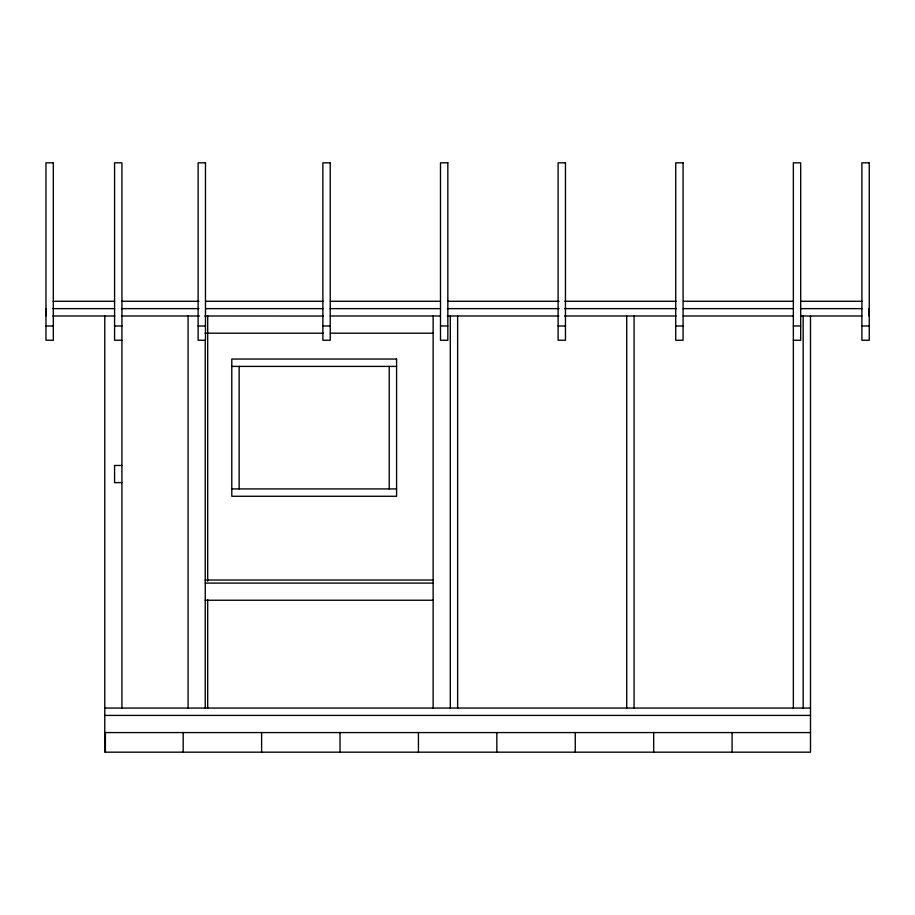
<?xml version="1.0" encoding="UTF-8"?>
<svg xmlns="http://www.w3.org/2000/svg" width="915" height="915" viewBox="0 0 915 915"><rect width="100%" height="100%" fill="white"/><g stroke="black" fill="none" stroke-linecap="round" stroke-linejoin="round"><path stroke-width="1.37" d="M53.116 301.275L114.581 301.275M121.718 301.275L198.91 301.275M206.047 301.275L323.258 301.275M330.406 301.275L440.458 301.275M447.607 301.275L559.088 301.275M564.807 301.275L676.299 301.275M683.436 301.275L793.499 301.275M800.648 301.275L862.102 301.275M52.898 308.63L114.581 308.63M121.501 308.63L198.91 308.63M205.829 308.63L323.258 308.63M330.178 308.63L440.458 308.63M447.389 308.63L559.088 308.63M564.589 308.63L676.299 308.63M683.219 308.63L793.499 308.63M800.419 308.63L862.102 308.63M52.898 315.984L114.787 315.984M121.501 315.984L199.527 315.984M204.834 315.984L323.361 316.041M330.178 315.984L440.287 315.984M447.389 315.984L558.871 315.984M564.589 315.984L676.071 315.984M683.219 315.984L793.282 315.984M800.419 315.984L861.884 315.984M45.967 325.98L53.322 325.98M114.581 325.98L121.935 325.98M198.12 325.98L205.475 325.98M322.869 325.98L330.224 325.98M440.492 325.98L447.835 325.98M558.104 325.98L565.459 325.98M675.727 325.98L683.082 325.98M793.351 325.98L800.694 325.98M861.896 325.98L869.25 325.98M205.029 333.186L323.361 333.186M330.487 333.186L433.138 333.186M121.935 340.254L114.581 340.254L114.581 162.824L121.935 162.824L121.935 708.061M793.351 340.254L800.694 340.254L800.694 162.824L793.351 162.824L793.351 708.061M231.792 366.4L396.584 366.4M121.935 465.472L114.581 465.472L114.581 482.628L121.935 482.628M231.792 488.919L396.584 488.919M205.246 580.03L433.092 580.03M205.246 583.095L433.355 583.095M205.246 600.24L433.355 600.24M104.779 708.061L810.496 708.061M104.779 715.416L810.496 715.416M104.779 732.572L810.496 732.572M869.033 308.63L869.033 315.984M810.496 315.984L810.496 752.176L104.779 752.176L104.779 315.984M803.153 315.984L803.153 708.061M732.092 732.572L732.092 752.176M653.676 732.572L653.676 752.176M634.072 315.984L634.072 708.061M626.718 315.984L626.718 708.061M575.26 732.572L575.26 752.176M496.845 732.572L496.845 752.176M457.637 315.984L457.637 708.061M450.294 315.984L450.294 708.061M433.138 315.984L433.138 708.061M418.429 732.572L418.429 752.176M389.23 366.4L389.23 488.919M340.025 732.572L340.025 752.176M261.61 732.572L261.61 752.176M239.147 366.4L239.147 488.919M207.694 315.984L207.694 581.174M207.694 599.702L207.694 708.061M205.246 340.22L205.246 708.061M188.09 315.984L188.09 708.061M183.194 732.572L183.194 752.176M105.397 732.572L105.397 752.176M45.75 308.63L45.75 315.984M53.322 162.824L45.967 162.824L45.967 340.254L53.322 340.254L53.322 162.824M205.475 162.824L198.12 162.824L198.12 340.254L205.475 340.254L205.475 162.824M330.224 162.824L322.869 162.824L322.869 340.254L330.224 340.254L330.224 162.824M447.835 162.824L440.492 162.824L440.492 340.254L447.835 340.254L447.835 162.824M565.459 162.824L558.104 162.824L558.104 340.254L565.459 340.254L565.459 162.824M683.082 162.824L675.727 162.824L675.727 340.254L683.082 340.254L683.082 162.824M869.25 162.824L861.896 162.824L861.896 340.254L869.25 340.254L869.25 162.824M396.584 359.046L231.792 359.046L231.792 496.273L396.584 496.273L396.584 359.046"/></g></svg>
